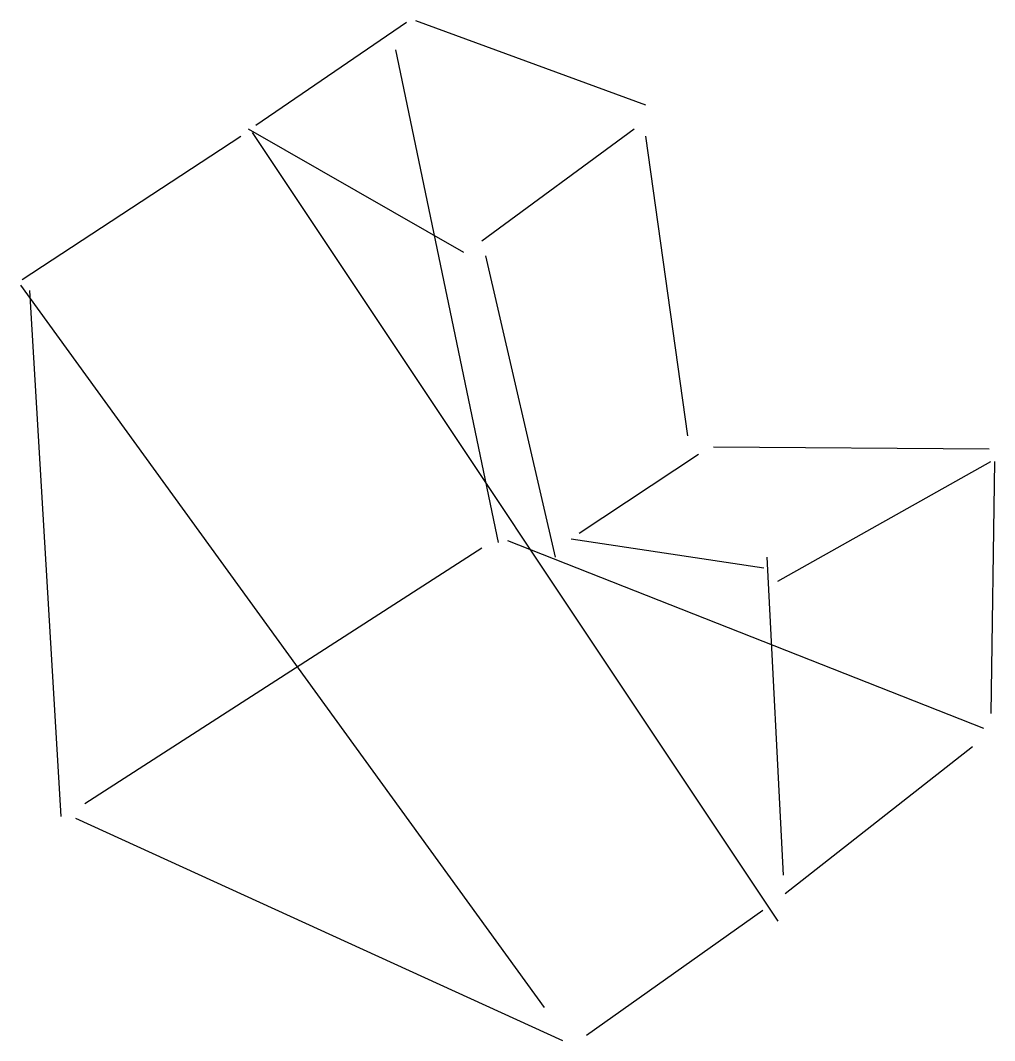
# Model space of a CAD drawing. Header units: metres. Extents: x -117 to 36, y 140 to 299.
import ezdxf

# ---------------------------------------------------------------- set-up
doc = ezdxf.new("R2010")
doc.units = ezdxf.units.M

msp = doc.modelspace()

# ---------------------------------------------------------------- linework, layer by layer
at = {"color": 0, "linetype": 'CONTINUOUS'}
for p, q in [((-79.835962, 283.094006), (-56.244795, 299.205047)), ((-54.806309, 299.492744), (-18.844164, 286.258675)), ((-57.970978, 294.88959), (-41.859937, 217.786751)), ((-116.373502, 258.927445), (-82.137539, 281.367823)), ((-80.986751, 282.518612), (-47.326183, 263.242902)), ((-80.411356, 281.943218), (1.870032, 158.521136)), ((-44.449211, 264.969085), (-20.570347, 282.518612)), ((-18.844164, 281.367823), (-12.227129, 234.473186)), ((-43.873817, 262.667508), (-32.941325, 215.485174)), ((-116.661199, 258.064353), (-34.667508, 144.999369)), ((-115.222713, 257.201262), (-110.331861, 174.919874)), ((-29.201262, 219.225237), (-10.500946, 231.596215)), ((-8.199369, 232.747003), (34.955205, 232.459306)), ((1.870032, 211.74511), (35.242902, 230.445426)), ((35.818297, 230.445426), (35.242902, 191.030915)), ((-40.421451, 218.074448), (34.092114, 188.729338)), ((-30.436179, 218.337973), (-0.291963, 213.81634)), ((-106.591798, 176.933754), (-44.449211, 216.923659)), ((0.143849, 215.485174), (2.733123, 165.713565)), ((3.02082, 162.836593), (32.365931, 185.852366)), ((-108.030284, 174.632177), (-31.790536, 139.82082)), ((-28.050473, 140.683912), (-0.431546, 160.247319))]:
    msp.add_line(p, q, dxfattribs=at)

doc.saveas('drawing.dxf')
